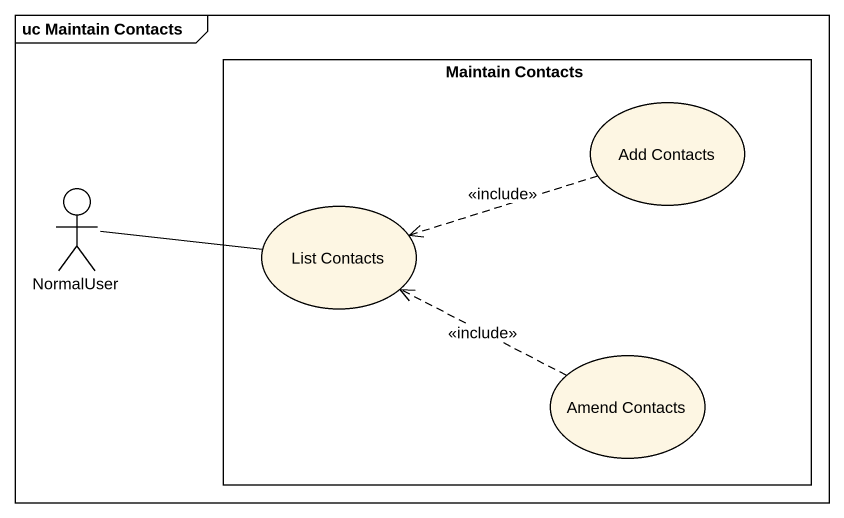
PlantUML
@startuml
mainframe uc Maintain Contacts
rectangle "Maintain Contacts" as Maintain_Contacts {
  usecase "Add Contacts" as Add_Contacts
  usecase "List Contacts" as List_Contacts
  usecase "Amend Contacts" as Amend_Contacts
}
actor NormalUser
Add_Contacts .left.> List_Contacts : <<include>>
NormalUser -right- List_Contacts
Amend_Contacts .left.> List_Contacts : <<include>>
@enduml
